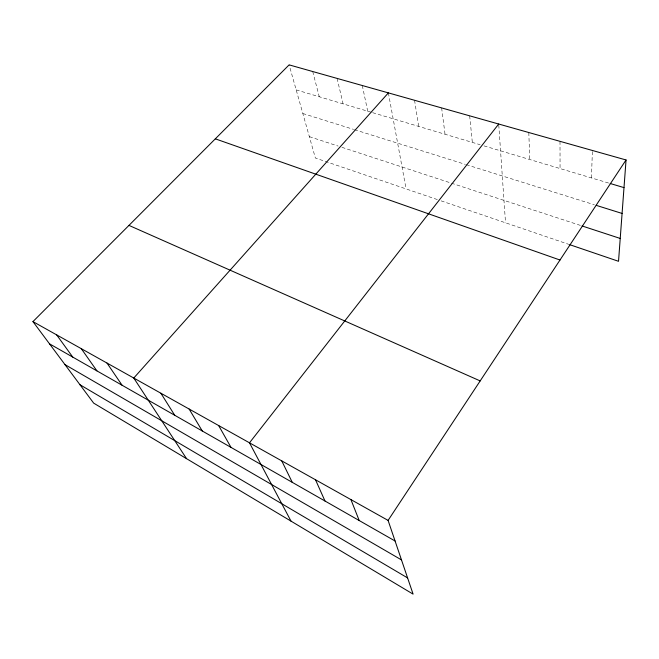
<?xml version="1.0" encoding="UTF-8"?>
<svg xmlns="http://www.w3.org/2000/svg" width="659" height="659" viewBox="0 0 659 659"><rect width="100%" height="100%" fill="white"/><g stroke="black" fill="none" stroke-linecap="round" stroke-linejoin="round"><path stroke-width="0.49" stroke-dasharray="3.29 2.47" d="M591.444 177.914L592.408 150.474M296.171 89.879L371.627 112.368M372.599 112.664L480.114 144.716M484.011 145.878L609.196 183.21M302.835 113.513L353.562 129.386M354.517 129.691L465.345 164.379M466.292 164.676L594.36 204.768M309.351 136.652L338.125 146.076M341.922 147.319L450.426 182.848M451.39 183.161L581.09 225.633M437.337 199.57L315.373 158.02L289.128 64.87M441.102 200.855L568.775 244.349M312.72 71.526L319.261 96.758M337.095 78.413L343.092 103.867M362.302 85.522L367.706 111.206M388.373 92.886L406.084 188.927M414.552 100.275L418.671 126.396M441.629 107.919L445.047 134.263M469.669 115.827L472.33 142.402M498.772 125.021L505.527 222.8M528.798 132.525L529.778 159.527M560.01 141.331L560.059 168.556"/><path stroke-width="0.99" d="M32.95 321.608L388.085 520.404L413.102 594.13L93.677 403.135L32.95 321.608L289.128 64.87L626.05 159.972L618.529 261.302L569.73 244.678M388.085 520.404L626.05 159.972M498.706 124.024L249.489 442.823L291.006 521.121M388.373 92.886L133.769 378.044L186.571 458.68M610.185 183.499L623.999 187.617M596.271 205.369L622.08 213.442M582.045 225.946L620.226 238.451M215.312 138.843L559.993 260.025M128.95 225.394L480.172 380.918M49.499 343.825L395.071 540.998M64.969 364.6L401.488 559.903M79.961 384.732L407.6 577.918M56.641 334.871L72.754 357.096M81.304 348.677L96.931 370.885M106.989 363.051L122.08 385.235M160.87 393.217L174.717 415.269M189.133 409.041L202.272 430.994M218.648 425.557L231.004 447.387M281.747 460.88L292.267 482.347M315.521 479.785L324.986 501.013M350.926 499.604L359.213 520.544"/></g></svg>
